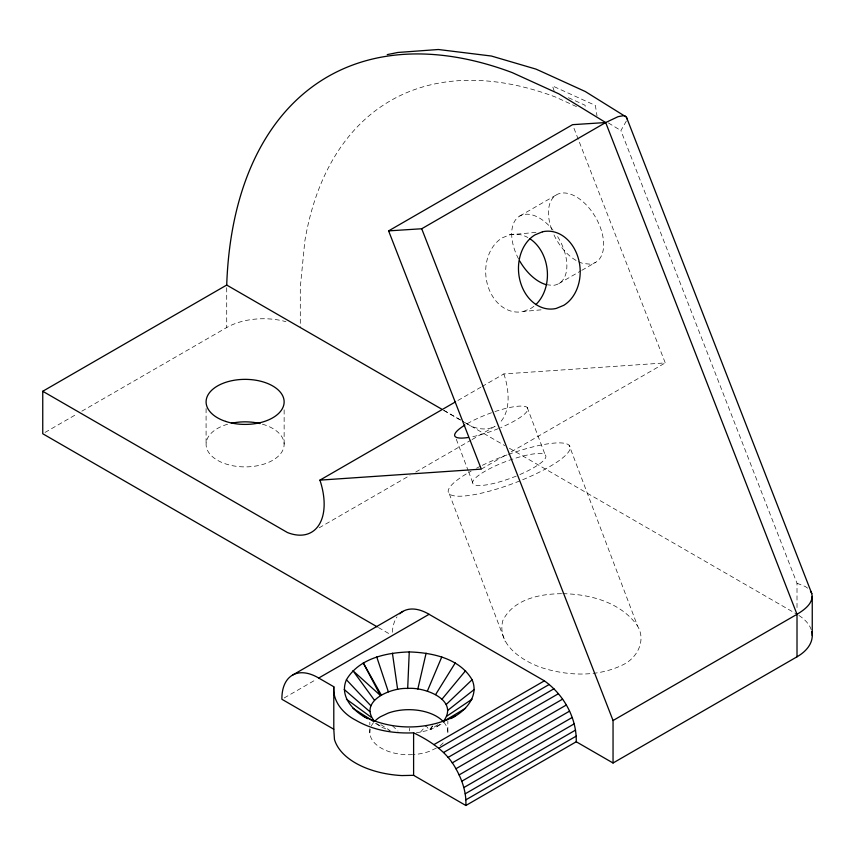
<?xml version="1.0" encoding="UTF-8"?>
<svg xmlns="http://www.w3.org/2000/svg" width="855" height="855" viewBox="0 0 855 855"><rect width="100%" height="100%" fill="white"/><g stroke="black" fill="none" stroke-linecap="round" stroke-linejoin="round"><path stroke-width="0.64" stroke-dasharray="4.28 3.21" d="M369.83 732.874L369.83 726.237M369.83 724.901L369.83 722.251M447.849 731.538L447.849 720.915M626.362 120.993L620.901 130.591L797.01 583.249L797.01 607.841M432.566 726.152L430.503 729.582L429.349 730.138L416.278 732.895M432.406 725.948L429.349 730.138L426.1 725.735L420.051 732.543M437.675 724.751L430.503 729.582L437.236 726.419L441.212 723.234M45.048 432.427L77.239 413.831M81.845 411.18L226.714 327.54A52.037 30.043 0 0 1 285.912 321.662M519.765 216.026L556.562 194.78M558.796 283.614L580.641 271.003M581.785 270.34L595.582 262.378M457.895 400.482L480.895 387.197M482.038 386.535L503.884 373.924L665.254 362.905L573.053 125.909M319.161 527.824L409.994 475.38M415.744 472.056L470.934 440.197M472.088 439.534L495.077 426.25A61.442 35.472 60 0 1 471.394 426.314L462.234 421.023M481.29 469.117L506.588 454.507M511.183 451.857L665.254 362.905M284.202 697.947L316.403 679.362M437.236 726.419L441.746 723.822M436.339 748.082L429.349 751.374A39.02 22.529 0 0 1 413.809 754.548M535.935 232.389L509.719 234.794L502.152 237.904A39.02 30.791 84.8 0 0 487.607 285.046A39.02 30.791 84.8 0 0 523.399 311.455L541.76 309.777M523.399 311.455L530.966 308.345A39.02 30.791 84.8 0 0 533.926 306.261M561.543 593.712C539.783 593.808 513.107 599.27 502.761 620.741C496.798 644.349 521.561 660.37 540.606 667.327C567.528 676.134 598.35 677.427 624.086 664.228C637.691 657.132 646.091 640.149 637.573 626.031L569.12 445.166M562.814 593.669C590.249 594.172 621.125 602.358 637.573 626.031M546.42 284.726L553.078 285.378A39.02 22.529 60 0 0 556.081 234.238M797.01 583.249L805.282 586.509L808.285 588.625M375.441 723.362L382.078 727.359L390.34 730.801M568.457 97.694L585.077 105.261L585.408 107.506M576.494 106.608L555.355 96.978A436.103 251.787 60 0 0 304.818 241.228L300.297 287.323L300.297 327.54M443.542 410.24L463.175 421.568M464.329 422.242L504.76 445.583M509.377 448.244L797.01 614.307M378.444 627.559L389.976 634.218M443.916 410.432L461.091 420.361M608.375 122.917L620.901 130.591M380.924 724.698L389.292 730.117M376.713 723.554L382.078 727.359M392.424 725.745L398.002 731.1M527.204 407.461L545.169 454.913M456.271 439.192L468.08 470.41M468.561 471.661L473.285 484.144M449.324 493.891L505.22 641.592M554.211 91.207L552.458 85.895L595.39 105.443L596.993 115.938M409.406 728.31L409.705 730.897M284.138 409.855L284.138 444.376M226.714 287.708L226.714 327.54M206.087 408.53L206.087 444.376M518.536 258.862A39.02 22.529 60 0 1 517.948 217.288A39.02 22.529 60 0 1 553.078 230.187M392.349 632.24A51.161 29.54 60 0 1 397.019 616.893M503.884 373.924A61.442 35.472 60 0 1 499.502 422.958M494.938 411.576A39.02 8.668 -20.7 0 1 527.781 408.305A39.02 8.668 -20.7 0 1 500.656 427.65M498.326 428.622A39.02 8.668 -20.7 0 1 470.849 437.044M467.183 423.727A39.02 8.668 -20.7 0 1 493.752 411.982M516.281 476.075A39.02 8.668 -20.7 0 1 474.204 479.334A39.02 8.668 -20.7 0 1 535.187 453.738A39.02 8.668 -20.7 0 1 519.765 474.611M508.458 454.411A65.044 14.45 -20.7 0 1 567.709 453.043A65.044 14.45 -20.7 0 1 475.081 494.489A65.044 14.45 -20.7 0 1 471.116 471.116M476.556 468.198A65.044 14.45 -20.7 0 1 481.173 465.879M482.348 465.302A65.044 14.45 -20.7 0 1 507.229 454.86M262.378 424.166A39.02 22.529 0 0 1 275.545 458.472A39.02 22.529 0 0 1 214.68 458.472A39.02 22.529 0 0 1 227.847 424.166M443.2 742.888A39.02 22.529 0 0 1 439.459 746.18M412.527 754.634A39.02 22.529 0 0 1 370.13 729.336M371.38 725.884A39.02 22.529 0 0 1 373.571 722.571M443.702 722.08A39.02 22.529 0 0 1 447.753 733.9M578.472 261.705A39.02 22.529 60 0 0 583.217 263.479L589.875 264.142A39.02 22.529 60 0 0 600.114 226.832A39.02 22.529 60 0 0 562.793 192.974A39.02 22.529 60 0 0 551.742 229.557M576.078 260.444A39.02 22.529 60 0 1 553.645 234.185M798.88 615.45A52.037 30.043 0 0 1 811.801 631.631M509.719 234.794A39.02 30.791 84.8 0 1 527.856 237.519"/><path stroke-width="1.28" d="M465.868 805.495C466.509 792.564 462.202 779.888 455.929 768.741C446.919 751.769 430.428 741.029 413.606 732.831C393.813 733.74 373.165 730.394 355.915 720.273C343.464 714.021 332.477 701.431 333.792 686.747L318.701 678.036A51.161 29.54 60 0 0 281.904 699.283L333.792 729.24L334.465 739.5A75.454 43.562 0 0 0 401.807 775.571L413.606 775.325L465.868 805.495L576.249 741.766C576.783 717.911 563.659 694.517 544.379 680.847L429.082 614.307A51.161 29.54 60 0 0 399.691 613.783M374.244 721.011C358.266 700.769 391.708 687.409 407.685 688.446L409.256 651.927C432.32 652.654 459.498 658.297 472.088 679.746C479.452 696.504 464.949 711.777 450.745 718.617M387.23 54.624L397.874 52.465L438.38 49.505L491.401 56.035L535.914 69.095L540.082 70.944L585.248 91.506L626.437 117.146L811.801 593.616C813.917 603.245 804.095 609.946 797.01 614.307L613.046 720.519L613.046 763.002L797.01 656.8A52.037 30.043 0 0 0 811.801 631.631M465.59 708.239L443.2 721.652C460.065 699.999 424.454 686.8 407.685 688.446M367.693 718.692C353.617 711.659 339.04 696.547 346.435 679.757C359.025 658.307 386.204 652.664 409.256 651.927M417.828 689.034L426.1 653.199M427.35 691.129L441.779 656.95M435.612 694.57L455.255 662.914M442.046 699.123L465.59 670.694M446.225 704.488L472.088 679.746M447.849 710.302L474.301 689.461M446.823 716.148L472.088 699.187M377.29 626.897L42.75 433.752L42.75 391.269L226.714 285.057A488.258 281.894 60 0 1 512.209 72.6L558.828 93.836L605.682 122.543L797.01 614.307L797.01 656.8M42.75 391.269L287.43 532.526A61.442 35.472 60 0 0 319.92 480.136L481.29 469.117L388.608 230.882L572.572 124.67L605.682 122.543L618.122 116.643L623.626 115.66L625.379 116.098M388.608 230.882L421.718 228.755L605.682 122.543M319.92 480.136L455.597 401.807M292.496 675.14L402.876 611.411M318.701 678.036L429.082 614.307M433.998 744.577L544.379 680.847M438.872 748.178L549.252 684.449M443.595 752.486L553.976 688.767M448.073 757.423L558.454 693.694M452.21 762.884L562.59 699.155M455.929 768.741L566.309 705.022M459.146 774.897L569.526 711.168M461.807 781.214L572.187 717.484M463.838 787.562L574.218 723.832M465.216 793.803L575.586 730.074M465.89 799.82L576.27 736.102M455.255 716.02C426.976 730.587 391.547 730.587 363.268 716.03M226.714 285.057L441.629 409.107M576.249 741.766L613.046 763.002M352.933 708.25L373.475 721.417M346.435 699.198L371.465 717.431M344.223 689.483L369.83 711.627M346.435 679.757L370.867 705.781M374.479 700.277L352.933 670.705L380.443 695.51L363.268 662.924L381.341 695.083M810.476 590.997L811.801 593.616M421.718 228.755L613.046 720.519M376.745 656.961L388.341 691.791M626.437 117.146L626.758 118.792M392.424 653.209L397.628 689.387M812.25 596.416L812.25 635.554M413.606 732.831L413.606 775.325M333.792 686.747L333.792 729.24M468.284 437.482A39.02 8.668 -20.7 0 1 464.874 425.106M374.479 721.524A39.02 22.529 0 0 1 380.443 716.747L388.341 713.038A39.02 22.529 0 0 1 443.702 722.08M546.42 284.726A39.02 22.529 60 0 1 519.765 261.085M231.374 423.278A39.02 22.529 0 0 1 260.048 423.556M529.982 238.802A39.02 30.791 84.8 0 1 535.796 304.626M542.487 231.791L534.931 234.901A39.02 30.791 84.8 0 0 520.385 282.043A39.02 30.791 84.8 0 0 556.178 308.452L563.734 305.342A39.02 30.791 84.8 0 0 578.279 258.199A39.02 30.791 84.8 0 0 542.487 231.791M225.602 421.397A39.02 22.529 0 0 0 284.138 401.882A39.02 22.529 0 0 0 225.602 382.377A39.02 22.529 0 0 0 225.602 421.397"/></g></svg>
